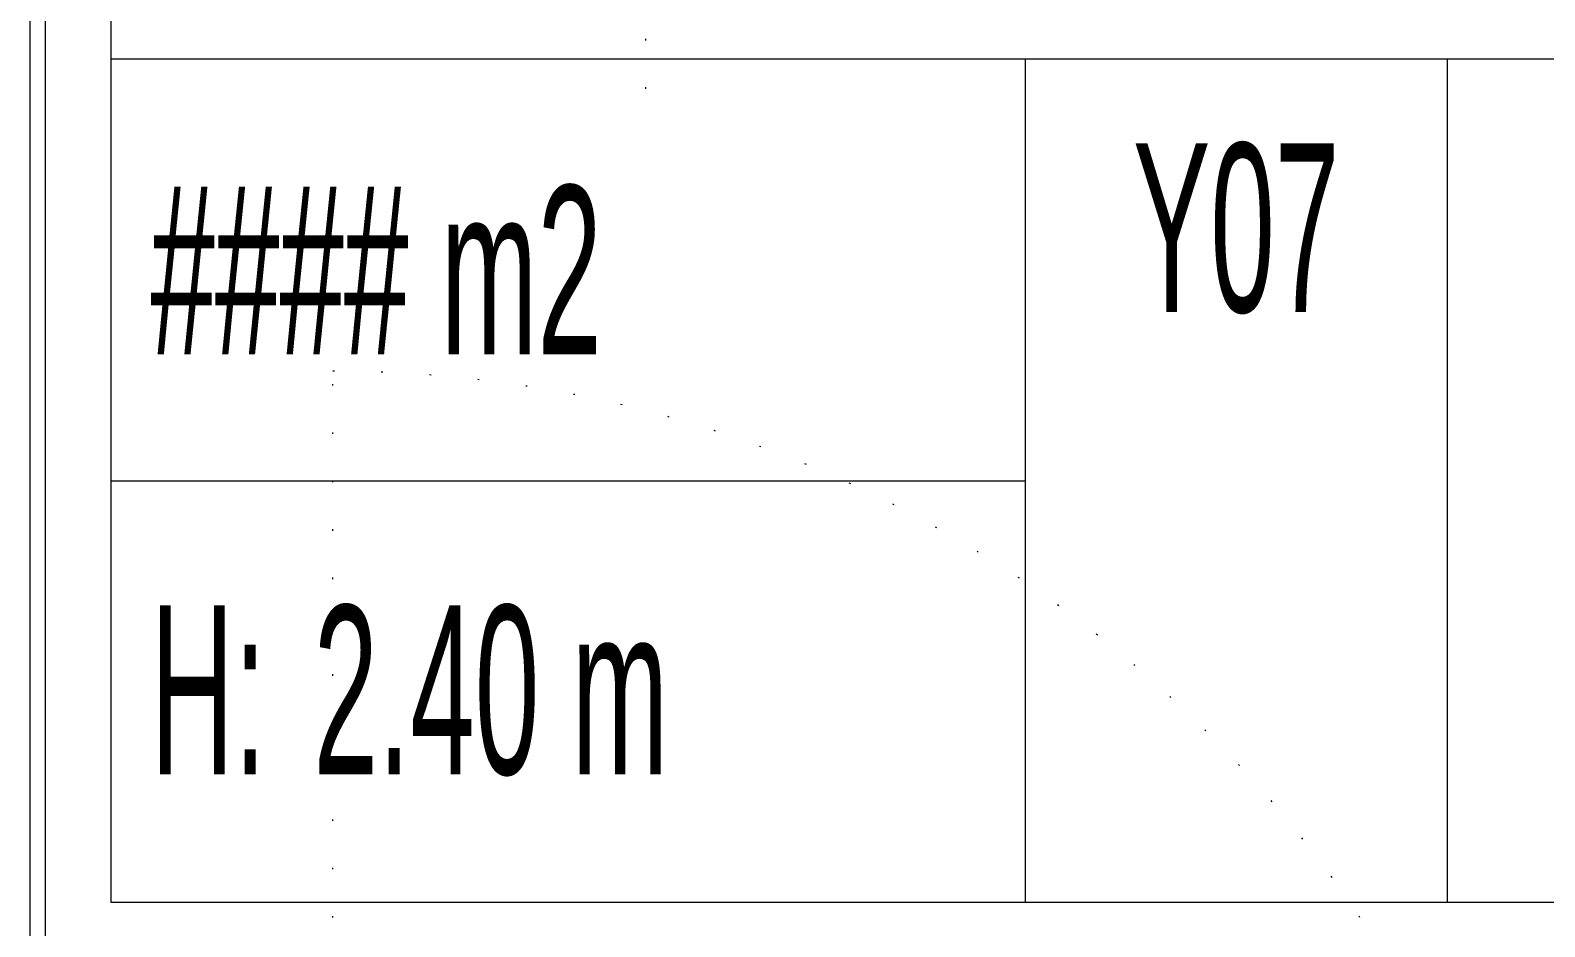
# Model space of a CAD drawing. Extents: x -1073 to 35213, y -1180 to 6950.
# Drawn here: x 31034.8 to 31135.8, y 3332.8 to 3392.6 of the extents above; entities that cross this region are included whole.
import ezdxf
from ezdxf.enums import TextEntityAlignment as Align

# ---------------------------------------------------------------- set-up
doc = ezdxf.new("R2010")
doc.units = 0
doc.header["$LTSCALE"] = 25
doc.linetypes.add('DOT2', pattern=[0.125, 0, -0.125])
doc.layers.get('0').update_dxf_attribs({"color": 9, "lineweight": 9})
for name, color, linetype, lineweight in [('05V', 9, 'Continuous', 9), ('10', 9, 'Continuous', 9), ('11', 9, 'Continuous', 9), ('20', 9, 'DOT2', 9), ('21_MAHAL', 9, 'Continuous', 9)]:
    doc.layers.add(name, color=color, linetype=linetype, lineweight=lineweight)
doc.styles.add('Arial', font='arial.ttf', dxfattribs={"height": 2.5})
doc.styles.add('MuuM_TEXT-STANDART', font='ARIALN.TTF')

# ---------------------------------------------------------------- blocks, each defined once
blk = doc.blocks.new('p-klozet')
at = {"linetype": 'DOT2'}
blk.add_lwpolyline([(0, 10), (0, -60)], dxfattribs=at)
blk = doc.blocks.new('P-AH-01-10')
at = {"layer": '20'}
blk.add_lwpolyline([(-9.87, -13.1), (-91.47, -13.1)], dxfattribs=at)
blk.add_arc((-9.18, -13.22), 82.29, 179.9189, 269.4168, dxfattribs=at)
blk = doc.blocks.new('0_roomno2')
blk.add_lwpolyline([(19.375, -10.5), (0, -10.5), (0, 0), (19.375, 0)], close=True)
for points in [[(0, -3), (19.375, -3)], [(8.125, -3), (8.125, -10.5)], [(11.875, -3), (11.875, -10.5)], [(0, -6.75), (8.125, -6.75)]]:
    blk.add_lwpolyline(points)
at = {"style": 'MuuM_TEXT-STANDART', "width": 0.6}
blk.add_text('H:', height=1.5, dxfattribs=at).set_placement((0.35, -8.608), align=Align.MIDDLE_LEFT)
at = {"style": 'Arial'}
blk.add_attdef('ODANO', (0, 1.17), '', height=2, dxfattribs=at)
blk.add_attdef('MEKANADI', text='', height=2, dxfattribs=at).set_placement((0.35, -3), align=Align.BOTTOM_LEFT)
at = {"style": 'MuuM_TEXT-STANDART', "width": 0.6}
for tag, p in [('YER01', (10, -4.5)), ('TAVAN01', (13.75, -4.5)), ('DUVAR01', (17.5, -4.5)), ('YER02', (10, -6.75)), ('TAVAN02', (13.75, -6.75)), ('DUVAR02', (17.5, -6.75)), ('YER03', (10, -9)), ('TAVAN03', (13.75, -9)), ('DUVAR03', (17.5, -9))]:
    blk.add_attdef(tag, text='', height=1.5, dxfattribs=at).set_placement(p, align=Align.MIDDLE_CENTER)
for tag, p in [('M2', (0.35, -4.875)), ('TEMIZTAVANYUKSEKLIGI', (1.8, -8.608))]:
    blk.add_attdef(tag, text='', height=1.5, dxfattribs=at).set_placement(p, align=Align.MIDDLE_LEFT)

msp = doc.modelspace()

# ---------------------------------------------------------------- linework, layer by layer
at = {"layer": '11'}
msp.add_lwpolyline([(31035.84, 3227.5), (31034.84, 3227.5), (31034.84, 3457.5), (31035.84, 3457.5)], close=True, dxfattribs=at)

# ---------------------------------------------------------------- block references
at = {"layer": '05V', "xscale": -1}
msp.add_blockref('p-klozet', (31075.84, 3446.52), dxfattribs=at)
at = {"layer": '10', "xscale": -1, "rotation": 90}
msp.add_blockref('P-AH-01-10', (31041.91, 3278.41), dxfattribs=at)
at = {"layer": '21_MAHAL'}
ref = msp.add_blockref('0_roomno2', (31040.22, 3413.18), dxfattribs=dict(at, xscale=7.5, yscale=7.5, zscale=7.5))
ref.add_attrib('M2', '#### m2', dxfattribs={"layer": '0', "height": 11.25, "style": 'MuuM_TEXT-STANDART', "width": 0.6}).set_placement((31042.85, 3376.61), align=Align.MIDDLE_LEFT)
ref.add_attrib('TEMIZTAVANYUKSEKLIGI', '2.40 m', dxfattribs={"layer": '0', "height": 11.25, "style": 'MuuM_TEXT-STANDART', "width": 0.6}).set_placement((31053.72, 3348.62), align=Align.MIDDLE_LEFT)
ref.add_attrib('YER01', 'Y07', dxfattribs={"layer": '0', "height": 11.25, "style": 'MuuM_TEXT-STANDART', "width": 0.6}).set_placement((31115.22, 3379.43), align=Align.MIDDLE_CENTER)

doc.saveas('drawing.dxf')
